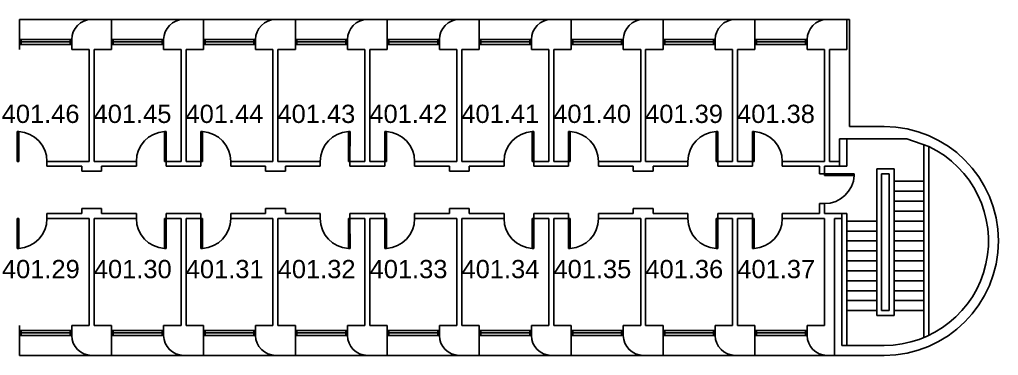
# Model space of a CAD drawing. Header units: inches. Extents: x -1725 to 1698, y -694 to 1844.
# Drawn here: x 516 to 1698, y -694 to -289 of the extents above; entities that cross this region are included whole.
import ezdxf

# ---------------------------------------------------------------- set-up
doc = ezdxf.new("R2010")
doc.units = ezdxf.units.IN
doc.header["$MEASUREMENT"] = 0
for name, color, linetype in [('A-DOOR', 4, 'CONTINUOUS'), ('A-FLOR-HRAL', 4, 'CONTINUOUS'), ('A-FLOR-STRS', 4, 'CONTINUOUS'), ('A-GLAZ', 3, 'CONTINUOUS'), ('A-PFLR-TEXT', 3, 'CONTINUOUS'), ('A-ROOF-OTLN', 6, 'CONTINUOUS'), ('A-WALL', 5, 'CONTINUOUS'), ('A-WALL-JAMB', 6, 'CONTINUOUS')]:
    doc.layers.add(name, color=color, linetype=linetype)
doc.styles.get("Standard").update_dxf_attribs({"font": 'arial.ttf'})

# ---------------------------------------------------------------- blocks, each defined once
blk = doc.blocks.new('A$C3DF82993')
at = {"layer": 'A-DOOR'}
for p, q in [((36, 36), (34, 36)), ((34, 36), (34, 0)), ((36, 0), (36, 36)), ((34, 0), (36, 0))]:
    blk.add_line(p, q, dxfattribs=at)
blk.add_arc((36, 0), 36, 93.1847, 180, dxfattribs=at)

msp = doc.modelspace()

# ---------------------------------------------------------------- linework, layer by layer
at = {"layer": 'A-FLOR-HRAL'}
for p, q in [((1550.9, -468.7), (1550.9, -645.7)), ((1550.9, -468.7), (1571.9, -468.7)), ((1571.9, -645.7), (1571.9, -468.7)), ((1556.9, -474.7), (1556.9, -639.7)), ((1556.9, -474.7), (1565.9, -474.7)), ((1565.9, -639.7), (1565.9, -474.7)), ((1508.9, -681.7), (1508.9, -522.7)), ((1514.9, -681.7), (1514.9, -522.7)), ((1550.9, -645.7), (1571.9, -645.7)), ((1556.9, -639.7), (1565.9, -639.7))]:
    msp.add_line(p, q, dxfattribs=at)
at = {"layer": 'A-FLOR-STRS'}
for p, q in [((1607.9, -483.7), (1571.9, -483.7)), ((1607.9, -495.7), (1571.9, -495.7)), ((1607.9, -507.7), (1571.9, -507.7)), ((1607.9, -519.7), (1571.9, -519.7)), ((1550.9, -531.7), (1514.9, -531.7)), ((1607.9, -531.7), (1571.9, -531.7)), ((1550.9, -543.7), (1514.9, -543.7)), ((1607.9, -543.7), (1571.9, -543.7)), ((1550.9, -555.7), (1514.9, -555.7)), ((1607.9, -555.7), (1571.9, -555.7)), ((1550.9, -567.7), (1514.9, -567.7)), ((1607.9, -567.7), (1571.9, -567.7)), ((1550.9, -579.7), (1514.9, -579.7)), ((1607.9, -579.7), (1571.9, -579.7)), ((1550.9, -591.7), (1514.9, -591.7)), ((1607.9, -591.7), (1571.9, -591.7)), ((1550.9, -603.7), (1514.9, -603.7)), ((1607.9, -603.7), (1571.9, -603.7)), ((1550.9, -615.7), (1514.9, -615.7)), ((1607.9, -615.7), (1571.9, -615.7)), ((1550.9, -627.7), (1514.9, -627.7)), ((1607.9, -627.7), (1571.9, -627.7)), ((1550.9, -639.7), (1514.9, -639.7)), ((1607.9, -639.7), (1571.9, -639.7))]:
    msp.add_line(p, q, dxfattribs=at)
at = {"layer": 'A-GLAZ'}
for p, q in [((576.9, -312.7), (517.9, -312.7)), ((517.9, -315.7), (576.9, -315.7)), ((517.9, -318.7), (576.9, -318.7)), ((687.9, -312.7), (628.9, -312.7)), ((628.9, -315.7), (687.9, -315.7)), ((628.9, -318.7), (687.9, -318.7)), ((798.9, -312.7), (739.9, -312.7)), ((739.9, -315.7), (798.9, -315.7)), ((739.9, -318.7), (798.9, -318.7)), ((909.9, -312.7), (850.9, -312.7)), ((850.9, -315.7), (909.9, -315.7)), ((850.9, -318.7), (909.9, -318.7)), ((1020.9, -312.7), (961.9, -312.7)), ((961.9, -315.7), (1020.9, -315.7)), ((961.9, -318.7), (1020.9, -318.7)), ((1131.9, -312.7), (1072.9, -312.7)), ((1072.9, -315.7), (1131.9, -315.7)), ((1072.9, -318.7), (1131.9, -318.7)), ((1242.9, -312.7), (1183.9, -312.7)), ((1183.9, -315.7), (1242.9, -315.7)), ((1183.9, -318.7), (1242.9, -318.7)), ((1353.9, -312.7), (1294.9, -312.7)), ((1294.9, -315.7), (1353.9, -315.7)), ((1294.9, -318.7), (1353.9, -318.7)), ((1464.9, -312.7), (1405.9, -312.7)), ((1405.9, -315.7), (1464.9, -315.7)), ((1405.9, -318.7), (1464.9, -318.7)), ((517.9, -663.7), (576.9, -663.7)), ((517.9, -666.7), (576.9, -666.7)), ((576.9, -669.7), (517.9, -669.7)), ((628.9, -663.7), (687.9, -663.7)), ((628.9, -666.7), (687.9, -666.7)), ((687.9, -669.7), (628.9, -669.7)), ((739.9, -663.7), (798.9, -663.7)), ((739.9, -666.7), (798.9, -666.7)), ((798.9, -669.7), (739.9, -669.7)), ((850.9, -663.7), (909.9, -663.7)), ((850.9, -666.7), (909.9, -666.7)), ((909.9, -669.7), (850.9, -669.7)), ((961.9, -663.7), (1020.9, -663.7)), ((961.9, -666.7), (1020.9, -666.7)), ((1020.9, -669.7), (961.9, -669.7)), ((1072.9, -663.7), (1131.9, -663.7)), ((1072.9, -666.7), (1131.9, -666.7)), ((1131.9, -669.7), (1072.9, -669.7)), ((1183.9, -663.7), (1242.9, -663.7)), ((1183.9, -666.7), (1242.9, -666.7)), ((1242.9, -669.7), (1183.9, -669.7)), ((1294.9, -663.7), (1353.9, -663.7)), ((1294.9, -666.7), (1353.9, -666.7)), ((1353.9, -669.7), (1294.9, -669.7)), ((1405.9, -663.7), (1464.9, -663.7)), ((1405.9, -666.7), (1464.9, -666.7)), ((1464.9, -669.7), (1405.9, -669.7))]:
    msp.add_line(p, q, dxfattribs=at)
at = {"layer": 'A-ROOF-OTLN'}
for p, q in [((515.9, -288.7), (602.9, -288.7)), ((626.9, -288.7), (713.9, -288.7)), ((737.9, -288.7), (824.9, -288.7)), ((848.9, -288.7), (935.9, -288.7)), ((959.9, -288.7), (1046.9, -288.7)), ((1157.9, -288.7), (1070.9, -288.7)), ((1181.9, -288.7), (1268.9, -288.7)), ((1292.9, -288.7), (1379.9, -288.7)), ((1403.9, -288.7), (1490.9, -288.7)), ((515.9, -693.7), (602.9, -693.7)), ((626.9, -693.7), (713.9, -693.7)), ((737.9, -693.7), (824.9, -693.7)), ((848.9, -693.7), (935.9, -693.7)), ((959.9, -693.7), (1046.9, -693.7)), ((1070.9, -693.7), (1157.9, -693.7)), ((1181.9, -693.7), (1268.9, -693.7)), ((1292.9, -693.7), (1379.9, -693.7)), ((1403.9, -693.7), (1490.9, -693.7))]:
    msp.add_line(p, q, dxfattribs=at)
at = {"layer": 'A-WALL'}
for p, q in [((515.9, -288.7), (515.9, -324.7)), ((602.9, -288.7), (626.9, -288.7)), ((626.9, -288.7), (626.9, -324.7)), ((713.9, -288.7), (737.9, -288.7)), ((737.9, -288.7), (737.9, -324.7)), ((824.9, -288.7), (848.9, -288.7)), ((848.9, -288.7), (848.9, -324.7)), ((935.9, -288.7), (959.9, -288.7)), ((959.9, -288.7), (959.9, -324.7)), ((1046.9, -288.7), (1070.9, -288.7)), ((1070.9, -288.7), (1070.9, -324.7)), ((1157.9, -288.7), (1181.9, -288.7)), ((1181.9, -288.7), (1181.9, -324.7)), ((1268.9, -288.7), (1292.9, -288.7)), ((1292.9, -288.7), (1292.9, -324.7)), ((1379.9, -288.7), (1403.9, -288.7)), ((1403.9, -288.7), (1403.9, -324.7)), ((1490.9, -288.7), (1514.9, -288.7)), ((1514.9, -288.7), (1514.9, -324.7)), ((1514.9, -288.7), (1517.9, -288.7)), ((1517.9, -288.7), (1517.9, -417.7)), ((578.9, -324.7), (578.9, -312.7)), ((689.9, -324.7), (689.9, -312.7)), ((800.9, -324.7), (800.9, -312.7)), ((800.9, -324.7), (800.9, -318.7)), ((911.9, -324.7), (911.9, -312.7)), ((1022.9, -324.7), (1022.9, -312.7)), ((1133.9, -324.7), (1133.9, -312.7)), ((1244.9, -324.7), (1244.9, -312.7)), ((1355.9, -324.7), (1355.9, -312.7)), ((1466.9, -312.7), (1466.9, -324.7)), ((599.9, -324.7), (578.9, -324.7)), ((599.9, -459.7), (599.9, -324.7)), ((605.9, -324.7), (605.9, -459.7)), ((626.9, -324.7), (605.9, -324.7)), ((710.9, -324.7), (689.9, -324.7)), ((710.9, -459.7), (710.9, -324.7)), ((716.9, -324.7), (716.9, -459.7)), ((737.9, -324.7), (716.9, -324.7)), ((821.9, -324.7), (800.9, -324.7)), ((821.9, -459.7), (821.9, -324.7)), ((827.9, -324.7), (827.9, -459.7)), ((848.9, -324.7), (827.9, -324.7)), ((932.9, -324.7), (911.9, -324.7)), ((932.9, -459.7), (932.9, -324.7)), ((938.9, -324.7), (938.9, -459.7)), ((959.9, -324.7), (938.9, -324.7)), ((1043.9, -324.7), (1022.9, -324.7)), ((1043.9, -459.7), (1043.9, -324.7)), ((1049.9, -324.7), (1049.9, -459.7)), ((1070.9, -324.7), (1049.9, -324.7)), ((1154.9, -324.7), (1133.9, -324.7)), ((1154.9, -459.7), (1154.9, -324.7)), ((1160.9, -324.7), (1160.9, -459.7)), ((1181.9, -324.7), (1160.9, -324.7)), ((1265.9, -324.7), (1244.9, -324.7)), ((1265.9, -459.7), (1265.9, -324.7)), ((1292.9, -324.7), (1271.9, -324.7)), ((1271.9, -324.7), (1271.9, -459.7)), ((1376.9, -324.7), (1355.9, -324.7)), ((1376.9, -459.7), (1376.9, -324.7)), ((1382.9, -324.7), (1382.9, -459.7)), ((1403.9, -324.7), (1382.9, -324.7)), ((1487.9, -324.7), (1466.9, -324.7)), ((1487.9, -459.7), (1487.9, -324.7)), ((1493.9, -324.7), (1493.9, -459.7)), ((1514.9, -324.7), (1493.9, -324.7)), ((1517.9, -417.7), (1559.9, -417.7)), ((1526.9, -417.7), (1559.9, -417.7)), ((1587.2, -432.7), (1505.9, -432.7)), ((1505.9, -465.7), (1505.9, -432.7)), ((1514.9, -465.7), (1514.9, -432.7)), ((1613.9, -441.9), (1587.2, -432.7)), ((1607.9, -672.2), (1607.9, -439.2)), ((1613.9, -669.6), (1613.9, -441.9)), ((548.9, -459.7), (599.9, -459.7)), ((548.9, -465.7), (548.9, -459.7)), ((605.9, -459.7), (656.9, -459.7)), ((656.9, -465.7), (656.9, -459.7)), ((692.9, -459.7), (710.9, -459.7)), ((692.9, -465.7), (692.9, -459.7)), ((716.9, -459.7), (734.9, -459.7)), ((734.9, -465.7), (734.9, -459.7)), ((770.9, -459.7), (821.9, -459.7)), ((770.9, -465.7), (770.9, -459.7)), ((827.9, -459.7), (878.9, -459.7)), ((878.9, -465.7), (878.9, -459.7)), ((914.9, -465.7), (914.9, -459.7)), ((914.9, -459.7), (932.9, -459.7)), ((956.9, -459.7), (938.9, -459.7)), ((956.9, -465.7), (956.9, -459.7)), ((992.9, -459.7), (1043.9, -459.7)), ((992.9, -465.7), (992.9, -459.7)), ((1049.9, -459.7), (1100.9, -459.7)), ((1100.9, -465.7), (1100.9, -459.7)), ((1136.9, -459.7), (1154.9, -459.7)), ((1136.9, -465.7), (1136.9, -459.7)), ((1160.9, -459.7), (1178.9, -459.7)), ((1178.9, -465.7), (1178.9, -459.7)), ((1214.9, -459.7), (1265.9, -459.7)), ((1214.9, -465.7), (1214.9, -459.7)), ((1271.9, -459.7), (1322.9, -459.7)), ((1322.9, -465.7), (1322.9, -459.7)), ((1358.9, -459.7), (1376.9, -459.7)), ((1358.9, -465.7), (1358.9, -459.7)), ((1400.9, -459.7), (1382.9, -459.7)), ((1400.9, -465.7), (1400.9, -459.7)), ((1436.9, -459.7), (1487.9, -459.7)), ((1436.9, -465.7), (1436.9, -459.7)), ((1493.9, -459.7), (1505.9, -459.7)), ((590.9, -465.7), (548.9, -465.7)), ((590.9, -471.7), (590.9, -465.7)), ((614.9, -471.7), (590.9, -471.7)), ((656.9, -465.7), (614.9, -465.7)), ((614.9, -465.7), (614.9, -471.7)), ((734.9, -465.7), (692.9, -465.7)), ((812.9, -465.7), (770.9, -465.7)), ((812.9, -471.7), (812.9, -465.7)), ((836.9, -471.7), (812.9, -471.7)), ((878.9, -465.7), (836.9, -465.7)), ((836.9, -465.7), (836.9, -471.7)), ((956.9, -465.7), (914.9, -465.7)), ((1034.9, -465.7), (992.9, -465.7)), ((1034.9, -471.7), (1034.9, -465.7)), ((1058.9, -471.7), (1034.9, -471.7)), ((1100.9, -465.7), (1058.9, -465.7)), ((1058.9, -465.7), (1058.9, -471.7)), ((1178.9, -465.7), (1136.9, -465.7)), ((1256.9, -465.7), (1214.9, -465.7)), ((1256.9, -471.7), (1256.9, -465.7)), ((1280.9, -471.7), (1256.9, -471.7)), ((1322.9, -465.7), (1280.9, -465.7)), ((1280.9, -465.7), (1280.9, -471.7)), ((1400.9, -465.7), (1358.9, -465.7)), ((1481.9, -465.7), (1436.9, -465.7)), ((1481.9, -474.7), (1481.9, -465.7)), ((1505.9, -465.7), (1487.9, -465.7)), ((1487.9, -465.7), (1487.9, -474.7)), ((1505.9, -465.7), (1514.9, -465.7)), ((1487.9, -474.7), (1481.9, -474.7)), ((614.9, -516.7), (590.9, -516.7)), ((590.9, -516.7), (590.9, -522.7)), ((614.9, -522.7), (614.9, -516.7)), ((836.9, -516.7), (812.9, -516.7)), ((812.9, -516.7), (812.9, -522.7)), ((836.9, -522.7), (836.9, -516.7)), ((1058.9, -516.7), (1034.9, -516.7)), ((1034.9, -516.7), (1034.9, -522.7)), ((1058.9, -522.7), (1058.9, -516.7)), ((1280.9, -516.7), (1256.9, -516.7)), ((1256.9, -516.7), (1256.9, -522.7)), ((1280.9, -522.7), (1280.9, -516.7)), ((1487.9, -510.7), (1481.9, -510.7)), ((1481.9, -510.7), (1481.9, -522.7)), ((1487.9, -522.7), (1487.9, -510.7)), ((590.9, -522.7), (548.9, -522.7)), ((548.9, -522.7), (548.9, -528.7)), ((548.9, -528.7), (599.9, -528.7)), ((599.9, -528.7), (599.9, -657.7)), ((605.9, -657.7), (605.9, -528.7)), ((605.9, -528.7), (656.9, -528.7)), ((656.9, -522.7), (614.9, -522.7)), ((656.9, -522.7), (656.9, -528.7)), ((734.9, -522.7), (692.9, -522.7)), ((692.9, -522.7), (692.9, -528.7)), ((692.9, -528.7), (710.9, -528.7)), ((710.9, -528.7), (710.9, -657.7)), ((716.9, -657.7), (716.9, -528.7)), ((734.9, -528.7), (716.9, -528.7)), ((734.9, -522.7), (734.9, -528.7)), ((812.9, -522.7), (770.9, -522.7)), ((770.9, -522.7), (770.9, -528.7)), ((770.9, -528.7), (821.9, -528.7)), ((821.9, -528.7), (821.9, -657.7)), ((827.9, -657.7), (827.9, -528.7)), ((827.9, -528.7), (878.9, -528.7)), ((878.9, -522.7), (836.9, -522.7)), ((878.9, -522.7), (878.9, -528.7)), ((956.9, -522.7), (914.9, -522.7)), ((914.9, -522.7), (914.9, -528.7)), ((914.9, -528.7), (932.9, -528.7)), ((932.9, -528.7), (932.9, -657.7)), ((938.9, -657.7), (938.9, -528.7)), ((956.9, -528.7), (938.9, -528.7)), ((956.9, -522.7), (956.9, -528.7)), ((1034.9, -522.7), (992.9, -522.7)), ((992.9, -522.7), (992.9, -528.7)), ((992.9, -528.7), (1043.9, -528.7)), ((1043.9, -528.7), (1043.9, -657.7)), ((1049.9, -657.7), (1049.9, -528.7)), ((1049.9, -528.7), (1100.9, -528.7)), ((1100.9, -522.7), (1058.9, -522.7)), ((1100.9, -522.7), (1100.9, -528.7)), ((1178.9, -522.7), (1136.9, -522.7)), ((1136.9, -522.7), (1136.9, -528.7)), ((1136.9, -528.7), (1154.9, -528.7)), ((1154.9, -528.7), (1154.9, -657.7)), ((1160.9, -657.7), (1160.9, -528.7)), ((1178.9, -528.7), (1160.9, -528.7)), ((1178.9, -522.7), (1178.9, -528.7)), ((1256.9, -522.7), (1214.9, -522.7)), ((1214.9, -522.7), (1214.9, -528.7)), ((1214.9, -528.7), (1265.9, -528.7)), ((1265.9, -528.7), (1265.9, -657.7)), ((1271.9, -528.7), (1322.9, -528.7)), ((1271.9, -657.7), (1271.9, -528.7)), ((1322.9, -522.7), (1280.9, -522.7)), ((1322.9, -522.7), (1322.9, -528.7)), ((1400.9, -522.7), (1358.9, -522.7)), ((1358.9, -522.7), (1358.9, -528.7)), ((1358.9, -528.7), (1376.9, -528.7)), ((1376.9, -528.7), (1376.9, -657.7)), ((1382.9, -657.7), (1382.9, -528.7)), ((1400.9, -528.7), (1382.9, -528.7)), ((1400.9, -522.7), (1400.9, -528.7)), ((1481.9, -522.7), (1436.9, -522.7)), ((1436.9, -522.7), (1436.9, -528.7)), ((1436.9, -528.7), (1487.9, -528.7)), ((1514.9, -522.7), (1487.9, -522.7)), ((1487.9, -657.7), (1487.9, -528.7)), ((1487.9, -528.7), (1487.9, -657.7)), ((1499.9, -528.7), (1499.9, -693.7)), ((1499.9, -528.7), (1508.9, -528.7)), ((515.9, -693.7), (515.9, -657.7)), ((599.9, -657.7), (578.9, -657.7)), ((578.9, -657.7), (578.9, -669.7)), ((626.9, -657.7), (605.9, -657.7)), ((626.9, -693.7), (626.9, -657.7)), ((710.9, -657.7), (689.9, -657.7)), ((689.9, -657.7), (689.9, -669.7)), ((737.9, -657.7), (716.9, -657.7)), ((737.9, -693.7), (737.9, -657.7)), ((821.9, -657.7), (800.9, -657.7)), ((800.9, -657.7), (800.9, -669.7)), ((848.9, -657.7), (827.9, -657.7)), ((848.9, -693.7), (848.9, -657.7)), ((932.9, -657.7), (911.9, -657.7)), ((911.9, -657.7), (911.9, -669.7)), ((959.9, -657.7), (938.9, -657.7)), ((959.9, -693.7), (959.9, -657.7)), ((1043.9, -657.7), (1022.9, -657.7)), ((1022.9, -657.7), (1022.9, -669.7)), ((1070.9, -657.7), (1049.9, -657.7)), ((1070.9, -693.7), (1070.9, -657.7)), ((1154.9, -657.7), (1133.9, -657.7)), ((1133.9, -657.7), (1133.9, -669.7)), ((1181.9, -657.7), (1160.9, -657.7)), ((1181.9, -693.7), (1181.9, -657.7)), ((1265.9, -657.7), (1244.9, -657.7)), ((1244.9, -657.7), (1244.9, -669.7)), ((1292.9, -657.7), (1271.9, -657.7)), ((1292.9, -693.7), (1292.9, -657.7)), ((1376.9, -657.7), (1355.9, -657.7)), ((1355.9, -657.7), (1355.9, -669.7)), ((1403.9, -657.7), (1382.9, -657.7)), ((1403.9, -693.7), (1403.9, -657.7)), ((1487.9, -657.7), (1466.9, -657.7)), ((1466.9, -657.7), (1466.9, -669.7)), ((1508.9, -681.7), (1559.9, -681.7)), ((602.9, -693.7), (626.9, -693.7)), ((713.9, -693.7), (737.9, -693.7)), ((824.9, -693.7), (848.9, -693.7)), ((935.9, -693.7), (959.9, -693.7)), ((1046.9, -693.7), (1070.9, -693.7)), ((1157.9, -693.7), (1181.9, -693.7)), ((1268.9, -693.7), (1292.9, -693.7)), ((1379.9, -693.7), (1403.9, -693.7)), ((1490.9, -693.7), (1499.9, -693.7)), ((1499.9, -693.7), (1559.9, -693.7))]:
    msp.add_line(p, q, dxfattribs=at)
for centre, radius, start, end in [((602.9, -312.7), 24, 90, 180), ((713.9, -312.7), 24, 90, 180), ((824.9, -312.7), 24, 90, 180), ((935.9, -312.7), 24, 90, 180), ((1046.9, -312.7), 24, 90, 180), ((1157.9, -312.7), 24, 90, 180), ((1268.9, -312.7), 24, 90, 180), ((1379.9, -312.7), 24, 90, 180), ((1490.9, -312.7), 24, 90, 180), ((1559.9, -555.7), 138, 270, 90), ((1559.9, -555.7), 126, 270, 64.6231), ((602.9, -669.7), 24, 180, 270), ((713.9, -669.7), 24, 180, 270), ((824.9, -669.7), 24, 180, 270), ((935.9, -669.7), 24, 180, 270), ((1046.9, -669.7), 24, 180, 270), ((1157.9, -669.7), 24, 180, 270), ((1268.9, -669.7), 24, 180, 270), ((1379.9, -669.7), 24, 180, 270), ((1490.9, -669.7), 24, 180, 270)]:
    msp.add_arc(centre, radius, start, end, dxfattribs=at)
at = {"layer": 'A-WALL-JAMB'}
for p, q in [((517.9, -312.7), (515.9, -312.7)), ((515.9, -318.7), (517.9, -318.7)), ((517.9, -318.7), (517.9, -312.7)), ((576.9, -318.7), (576.9, -312.7)), ((576.9, -312.7), (578.9, -312.7)), ((578.9, -318.7), (576.9, -318.7)), ((628.9, -312.7), (626.9, -312.7)), ((626.9, -318.7), (628.9, -318.7)), ((628.9, -318.7), (628.9, -312.7)), ((687.9, -318.7), (687.9, -312.7)), ((687.9, -312.7), (689.9, -312.7)), ((689.9, -318.7), (687.9, -318.7)), ((739.9, -312.7), (737.9, -312.7)), ((737.9, -318.7), (739.9, -318.7)), ((739.9, -318.7), (739.9, -312.7)), ((798.9, -318.7), (798.9, -312.7)), ((798.9, -312.7), (800.9, -312.7)), ((800.9, -318.7), (798.9, -318.7)), ((850.9, -312.7), (848.9, -312.7)), ((848.9, -318.7), (850.9, -318.7)), ((850.9, -318.7), (850.9, -312.7)), ((909.9, -318.7), (909.9, -312.7)), ((909.9, -312.7), (911.9, -312.7)), ((911.9, -318.7), (909.9, -318.7)), ((961.9, -312.7), (959.9, -312.7)), ((959.9, -318.7), (961.9, -318.7)), ((961.9, -318.7), (961.9, -312.7)), ((1020.9, -318.7), (1020.9, -312.7)), ((1020.9, -312.7), (1022.9, -312.7)), ((1022.9, -318.7), (1020.9, -318.7)), ((1072.9, -312.7), (1070.9, -312.7)), ((1070.9, -318.7), (1072.9, -318.7)), ((1072.9, -318.7), (1072.9, -312.7)), ((1131.9, -318.7), (1131.9, -312.7)), ((1131.9, -312.7), (1133.9, -312.7)), ((1133.9, -318.7), (1131.9, -318.7)), ((1183.9, -312.7), (1181.9, -312.7)), ((1181.9, -318.7), (1183.9, -318.7)), ((1183.9, -318.7), (1183.9, -312.7)), ((1242.9, -318.7), (1242.9, -312.7)), ((1242.9, -312.7), (1244.9, -312.7)), ((1244.9, -318.7), (1242.9, -318.7)), ((1294.9, -312.7), (1292.9, -312.7)), ((1292.9, -318.7), (1294.9, -318.7)), ((1294.9, -318.7), (1294.9, -312.7)), ((1353.9, -318.7), (1353.9, -312.7)), ((1353.9, -312.7), (1355.9, -312.7)), ((1355.9, -318.7), (1353.9, -318.7)), ((1405.9, -312.7), (1403.9, -312.7)), ((1403.9, -318.7), (1405.9, -318.7)), ((1405.9, -318.7), (1405.9, -312.7)), ((1464.9, -318.7), (1464.9, -312.7)), ((1464.9, -312.7), (1466.9, -312.7)), ((1466.9, -318.7), (1464.9, -318.7)), ((515.9, -663.7), (517.9, -663.7)), ((517.9, -669.7), (515.9, -669.7)), ((517.9, -663.7), (517.9, -669.7)), ((578.9, -663.7), (576.9, -663.7)), ((576.9, -663.7), (576.9, -669.7)), ((576.9, -669.7), (578.9, -669.7)), ((626.9, -663.7), (628.9, -663.7)), ((628.9, -669.7), (626.9, -669.7)), ((628.9, -663.7), (628.9, -669.7)), ((689.9, -663.7), (687.9, -663.7)), ((687.9, -663.7), (687.9, -669.7)), ((687.9, -669.7), (689.9, -669.7)), ((737.9, -663.7), (739.9, -663.7)), ((739.9, -669.7), (737.9, -669.7)), ((739.9, -663.7), (739.9, -669.7)), ((800.9, -663.7), (798.9, -663.7)), ((798.9, -663.7), (798.9, -669.7)), ((798.9, -669.7), (800.9, -669.7)), ((848.9, -663.7), (850.9, -663.7)), ((850.9, -669.7), (848.9, -669.7)), ((850.9, -663.7), (850.9, -669.7)), ((911.9, -663.7), (909.9, -663.7)), ((909.9, -663.7), (909.9, -669.7)), ((909.9, -669.7), (911.9, -669.7)), ((959.9, -663.7), (961.9, -663.7)), ((961.9, -669.7), (959.9, -669.7)), ((961.9, -663.7), (961.9, -669.7)), ((1022.9, -663.7), (1020.9, -663.7)), ((1020.9, -663.7), (1020.9, -669.7)), ((1020.9, -669.7), (1022.9, -669.7)), ((1070.9, -663.7), (1072.9, -663.7)), ((1072.9, -669.7), (1070.9, -669.7)), ((1072.9, -663.7), (1072.9, -669.7)), ((1133.9, -663.7), (1131.9, -663.7)), ((1131.9, -663.7), (1131.9, -669.7)), ((1131.9, -669.7), (1133.9, -669.7)), ((1181.9, -663.7), (1183.9, -663.7)), ((1183.9, -669.7), (1181.9, -669.7)), ((1183.9, -663.7), (1183.9, -669.7)), ((1244.9, -663.7), (1242.9, -663.7)), ((1242.9, -663.7), (1242.9, -669.7)), ((1242.9, -669.7), (1244.9, -669.7)), ((1292.9, -663.7), (1294.9, -663.7)), ((1294.9, -669.7), (1292.9, -669.7)), ((1294.9, -663.7), (1294.9, -669.7)), ((1355.9, -663.7), (1353.9, -663.7)), ((1353.9, -663.7), (1353.9, -669.7)), ((1353.9, -669.7), (1355.9, -669.7)), ((1403.9, -663.7), (1405.9, -663.7)), ((1405.9, -669.7), (1403.9, -669.7)), ((1405.9, -663.7), (1405.9, -669.7)), ((1466.9, -663.7), (1464.9, -663.7)), ((1464.9, -663.7), (1464.9, -669.7)), ((1464.9, -669.7), (1466.9, -669.7))]:
    msp.add_line(p, q, dxfattribs=at)

# ---------------------------------------------------------------- block references
at = {"layer": 'A-WALL', "xscale": -1}
for p, rotation in [((548.9, -459.7), 0.01585079345570506), ((770.9, -459.7), 0.01585079345570506), ((992.9, -459.7), 0.01585079345570506), ((1214.9, -459.7), 0.01585079345570506), ((1436.9, -459.7), 0.01585079345570506), ((1487.9, -510.7), 270.0158507934556), ((656.9, -528.7), 180.0158507934557), ((878.9, -528.7), 180.0158507934557), ((1100.9, -528.7), 180.0158507934557), ((1322.9, -528.7), 180.0158507934557)]:
    msp.add_blockref('A$C3DF82993', p, dxfattribs=dict(at, rotation=rotation))
at = {"layer": 'A-WALL'}
for p, rotation in [((656.9, -459.7), 359.9841492065443), ((878.9, -459.7), 359.9841492065443), ((1100.9, -459.7), 359.9841492065443), ((1322.9, -459.7), 359.9841492065443), ((548.9, -528.7), 179.9841492065443), ((770.9, -528.7), 179.9841492065443), ((992.9, -528.7), 179.9841492065443), ((1214.9, -528.7), 179.9841492065443), ((1436.9, -528.7), 179.9841492065443)]:
    msp.add_blockref('A$C3DF82993', p, dxfattribs=dict(at, rotation=rotation))

# ---------------------------------------------------------------- texts
at = {"layer": 'A-PFLR-TEXT'}
for s, p in [('401.46', (494.3, -413.4)), ('401.45', (605.3, -413.4)), ('401.44', (716.3, -413.4)), ('401.43', (827.3, -413.4)), ('401.42', (938.3, -413.4)), ('401.41', (1049.3, -413.4)), ('401.40', (1160.3, -413.4)), ('401.39', (1271.3, -413.4)), ('401.38', (1382.3, -413.4)), ('401.29', (494.6, -600.6)), ('401.30', (605.6, -600.6)), ('401.31', (716.6, -600.6)), ('401.32', (827.6, -600.6)), ('401.33', (938.6, -600.6)), ('401.34', (1049.6, -600.6)), ('401.35', (1160.6, -600.6)), ('401.36', (1271.6, -600.6)), ('401.37', (1382.6, -600.6))]:
    msp.add_text(s, height=22, dxfattribs=at).set_placement(p)

doc.saveas('drawing.dxf')
